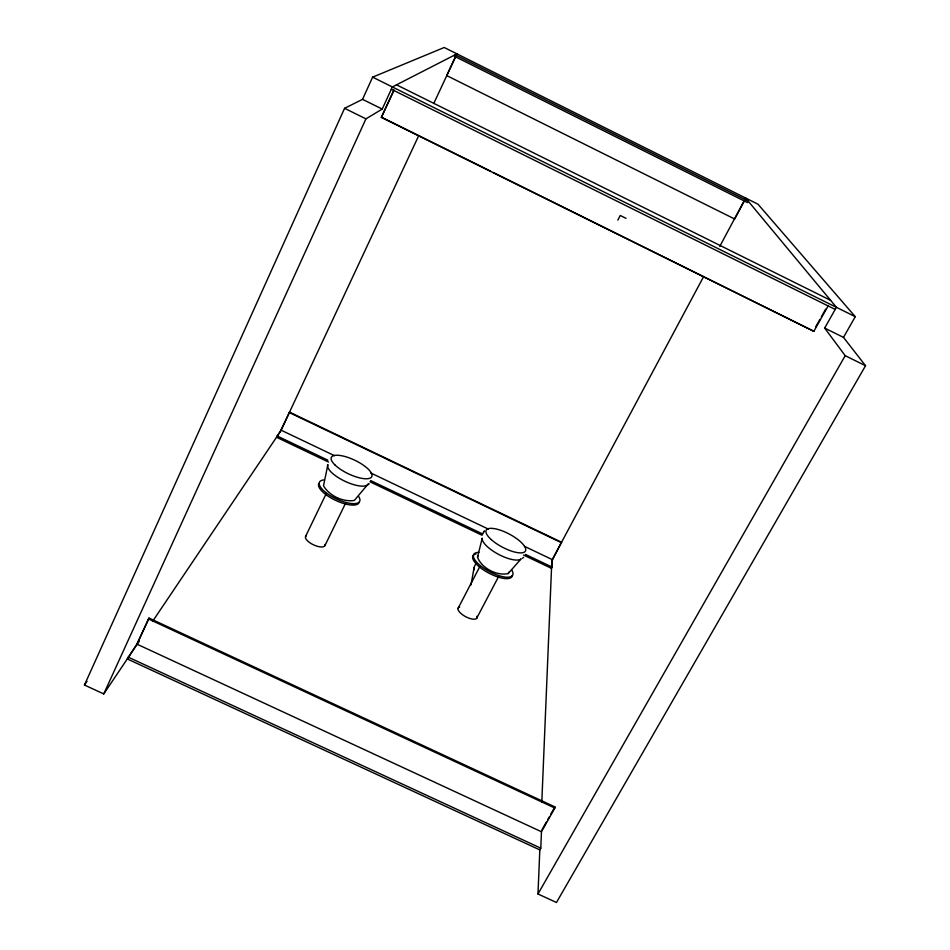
<?xml version="1.0" encoding="UTF-8"?>
<svg xmlns="http://www.w3.org/2000/svg" width="950" height="950" viewBox="0 0 950 950"><rect width="100%" height="100%" fill="white"/><g stroke="black" fill="none" stroke-linecap="round" stroke-linejoin="round"><path stroke-width="1.43" d="M554.836 808.034L554.871 806.894L149.019 618.058L136.883 644.112L127.288 658.944L539.814 849.906L540.799 848.172L541.464 831.761L554.836 808.034L148.414 618.937M523.486 555.014L551.523 568.373L552.484 559.704L561.557 542.248L289.536 412.134L281.034 430.148L276.509 437.261L328.581 462.08M843.493 337.392L855.261 316.671L836.392 307.301L824.671 328.082L843.493 337.392L865.545 365.726L556.462 902.5L537.985 893.986L539.837 849.514M541.809 802.061L551.855 560.393M471.034 584.891L474.038 567.827M477.506 557.234L482.232 538.163A22.171 7.505 27.9 0 0 498.465 554.325A22.171 7.505 27.9 0 0 521.111 558.873L508.155 573.574C496.814 576.163 481.591 568.148 477.506 557.234L478.325 555.857M139.306 641.096L103.752 693.928L84.455 685.033L344.577 108.312L362.544 99.346L372.614 77.152L444.196 47.5L758.005 204.214L855.261 316.671M103.752 693.928L365.928 118.857L382.221 109.084L392.362 86.949L456.938 53.865L433.734 103.526M136.681 645.002L149.019 618.058M828.376 305.461L813.853 331.312L381.342 117.42L394.012 89.799M381.342 117.42L393.526 91.307M744.361 200.937L734.694 219.023L446.702 75.573L455.537 56.656M418.689 135.731L280.725 431.003L152.534 621.443M305.567 536.465L326.313 493.454M324.936 545.609L345.824 502.728M508.155 573.574L508.879 572.149M617.844 220.127L620.231 215.484L626.038 218.357M457.983 608.511L479.798 566.616M476.567 618.474L498.56 576.626M552.556 559.087L703.665 276.521M719.756 246.43L745.631 198.027L836.439 307.361L372.614 77.152M815.634 326.99L819.909 319.378M821.334 316.837L825.621 309.225M541.987 829.754L546.274 822.142M547.711 819.601L549.136 817.059M550.572 814.518L554.871 806.894M537.985 893.986L845.203 355.668L824.671 328.082M483.645 532.071L484.488 530.872M482.553 533.852L484.025 531.442M84.455 685.033L87.032 681.411M368.244 483.835L354.35 500.448C342.938 502.277 329.306 495.781 323.511 485.771L327.892 464.598A22.349 7.612 25.5 0 0 342.154 479.881A22.349 7.612 25.5 0 0 366.783 485.319M369.194 483.764L368.089 484.714M523.604 557.365L522.464 558.279M128.131 657.103L540.799 848.172M136.883 644.112L541.464 831.761M281.034 430.148L334.519 455.679M370.631 472.91L488.3 529.067M524.412 546.298L552.484 559.704M277.115 435.967L327.857 460.168M370.583 480.546L482.754 534.031M525.481 554.408L552.188 567.138M369.966 481.816L482.101 535.278M289.263 412.537L561.545 542.759M344.577 108.312L365.928 118.857M845.203 355.668L865.545 365.726M391.293 89.217L835.252 309.474M362.544 99.346L382.221 109.084M381.639 117.23L490.604 171.119M493.252 172.437L813.853 331.312M396.506 84.823L830.609 300.342M358.577 496.351A22.278 7.861 25.5 0 1 349.98 503.346A22.278 7.861 25.5 0 1 323.997 490.984A22.278 7.861 25.5 0 1 323.997 479.892M359.017 502.657A22.266 7.885 25.4 0 1 335.492 500.317A22.266 7.885 25.4 0 1 318.808 483.526M325.043 544.481A10.711 4.156 25.3 0 1 313.452 544.813A10.711 4.156 25.3 0 1 306.375 535.658M511.539 569.786A22.099 7.754 28 0 1 503.168 576.757A22.099 7.754 28 0 1 477.553 563.089A22.099 7.754 28 0 1 478.895 552.378M512.264 575.522A22.088 7.766 28 0 1 486.186 571.615A22.088 7.766 28 0 1 475.997 553.981M473.907 570.012A8.966 8.384 9.8 0 1 476.057 563.956M476.912 616.277A10.628 4.097 28.1 0 1 465.548 616.633A10.628 4.097 28.1 0 1 459.657 607.026M455.121 54.791L454.421 56.276L747.448 202.564L748.208 201.139L455.121 54.791M335.172 465.156A22.384 7.505 25.5 0 0 370.358 478.016A22.384 7.505 25.5 0 0 349.137 457.853A22.384 7.505 25.5 0 0 335.172 465.156M491.245 539.576A22.206 7.398 27.9 0 0 524.887 551.724A22.206 7.398 27.9 0 0 501.363 530.539A22.206 7.398 27.9 0 0 491.245 539.576"/></g></svg>
